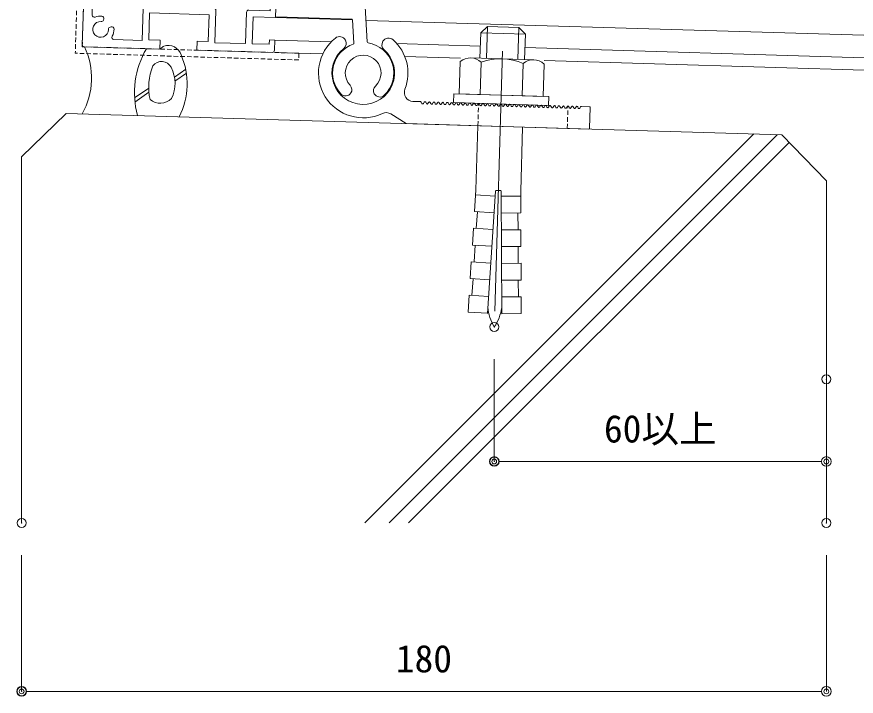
# Model space of a CAD drawing. Units: millimetres, scale not verified. Extents: x -1262 to 1261, y -891 to 891.
# Drawn here: x 95.2 to 283, y -96.7 to 55.2 of the extents above; entities that cross this region are included whole.
import ezdxf
from ezdxf.enums import TextEntityAlignment as Align

# ---------------------------------------------------------------- set-up
doc = ezdxf.new("R2010")
doc.units = ezdxf.units.MM
doc.header["$LTSCALE"] = 4
doc.header["$PDMODE"] = 32
doc.header["$PDSIZE"] = 2
for name, pattern in [('USER2', [51, 31.8, -6.4, 6.4, -6.4]), ('USER3', [6.5, 0.1, -6.4]), ('USER5', [0.375, 0.25, -0.125])]:
    doc.linetypes.add(name, pattern=pattern)
for name, color, linetype, lineweight in [('0-0_0', 3, 'Continuous', 18), ('0-1_CSLAYER2', 7, 'Continuous', 18), ('0-2_金物', 7, 'Continuous', 18), ('0-4_Defpoints', 7, 'Continuous', 18), ('0-5_41_U+FF71_U+FF99_U+FF90', 7, 'Continuous', 18), ('0-6_8寸法', 7, 'Continuous', 18), ('1-1_51破線_U+FF71_U+FF99_U+FF90', 3, 'USER5', 18), ('1-6_WHITE', 7, 'Continuous', 18)]:
    doc.layers.add(name, color=color, linetype=linetype, lineweight=lineweight)
doc.styles.add('ＭＳ ゴシック', font='')
doc.styles.get('ＭＳ ゴシック').set_extended_font_data('MS Gothic')

# ---------------------------------------------------------------- blocks, each defined once
blk = doc.blocks.new('A$C33DC0388')
at = {"layer": '0-0_0'}
for centre, radius, start, end in [((29.328, 38.987), 0.625, 134.74248, 240), ((31, 37.3), 3, 55.1501, 134.74248), ((33, 40.172), 0.5, 235.1501, 0), ((29.328, 38.987), 0.625, 240, 314.74248), ((31, 37.3), 1.75, 225.25752, 134.74248), ((29.328, 35.613), 0.625, 120, 225.25752), ((29.328, 35.613), 0.625, 45.25752, 120), ((31, 37.3), 3, 225.25752, 304.8499), ((33, 34.428), 0.5, 0, 124.8499), ((2.5, 7.162), 0.5, 180, 295.37693), ((4, 4), 1.75, 87.83959, 2.16041), ((4, 4), 3, 86.53696, 115.37693), ((4.085, 6.248), 0.5, 267.83959, 345), ((4.151, 6.495), 0.5, 345, 86.53696), ((6.248, 4.085), 0.5, 105, 182.16041), ((6.495, 4.151), 0.5, 3.46304, 105), ((4, 4), 3, 330.94072, 3.46304), ((7.059, 2.3), 0.5, 150.94072, 270)]:
    blk.add_arc(centre, radius, start, end, dxfattribs=at)
at = {"layer": '0-5_41_U+FF71_U+FF99_U+FF90'}
for p, q in [((0, 78), (6.459, 78)), ((0, 76), (0, 78)), ((6.932, 77.727), (6.459, 78)), ((7.068, 77.727), (7.541, 78)), ((7.541, 78), (35.459, 78)), ((35.932, 77.727), (35.459, 78)), ((36.068, 77.727), (36.541, 78)), ((36.541, 78), (43, 78)), ((0, 76), (3, 76)), ((3, 61.359), (3, 76)), ((4.2, 64.8), (4.2, 76)), ((4.2, 76), (16.8, 76)), ((16.8, 71.6), (16.8, 76)), ((18, 76), (25, 76)), ((18, 71.6), (18, 76)), ((25, 71.6), (25, 76)), ((26.2, 71.6), (26.2, 76)), ((26.2, 76), (38.8, 76)), ((38.8, 64.8), (38.8, 76)), ((40, 61.359), (40, 76)), ((4.8, 64.2), (4.2, 64.8)), ((4.8, 52.4), (4.8, 64.2)), ((38.2, 64.2), (38.8, 64.8)), ((38.2, 57.4), (38.2, 64.2)), ((3.273, 60.886), (3, 61.359)), ((3.273, 60.714), (3, 60.241)), ((3, 56.359), (3, 60.241)), ((39.727, 60.886), (40, 61.359)), ((39.727, 60.714), (40, 60.241)), ((40, 45.5), (40, 60.241)), ((3.273, 55.886), (3, 56.359)), ((38.8, 56.8), (38.2, 57.4)), ((38.8, 44.8), (38.8, 56.8)), ((3.273, 55.714), (3, 55.241)), ((4.2, 51.8), (4.8, 52.4)), ((4.2, 44.8), (4.2, 51.8)), ((0, 0.5), (0, 45.5)), ((40, 45.5), (43, 45.5)), ((43, 37.3), (43, 45.5)), ((1.2, 40.3), (1.2, 44.3)), ((1.2, 44.3), (3.7, 44.3)), ((39.3, 44.3), (41.8, 44.3)), ((41.8, 41.3), (41.8, 44.3)), ((2, 39.5), (1.2, 40.3)), ((2, 31.5), (2, 39.5)), ((33.5, 40.172), (33.5, 40.8)), ((34, 41.3), (41.8, 41.3)), ((35, 39.8), (41, 39.8)), ((35, 26.5), (35, 39.8)), ((41, 37.3), (41, 39.8)), ((29.016, 38.446), (29.016, 38.446)), ((41, 37.3), (43, 37.3)), ((33.5, 25.5), (33.5, 34.428)), ((1.2, 28.7), (6.1, 28.7)), ((43, 7.8), (43, 29)), ((1.2, 12.3), (1.2, 27.5)), ((1.2, 27.5), (6.1, 27.5)), ((35, 26.5), (41, 26.5)), ((34, 25), (41.8, 25)), ((41.8, 9.3), (41.8, 25)), ((16.8, 9.5), (16.8, 14.4)), ((18, 10), (18, 14.4)), ((25, 10), (25, 14.4)), ((26.2, 9.5), (26.2, 14.4)), ((2, 11.5), (1.2, 12.3)), ((2, 7.162), (2, 11.5)), ((13.85, 9.5), (16.8, 9.5)), ((18, 10), (25, 10)), ((26.2, 9.5), (29.15, 9.5)), ((13.35, 1.8), (13.35, 9)), ((14.85, 8), (28.15, 8)), ((14.85, 2), (14.85, 8)), ((28.15, 2), (28.15, 8)), ((29.65, 1.8), (29.65, 9)), ((36.5, 1.8), (36.5, 8.8)), ((37, 9.3), (41.8, 9.3)), ((38, 7.8), (43, 7.8)), ((38, 1.8), (38, 7.8)), ((4.568, 6.119), (4.634, 6.366)), ((6.119, 4.568), (6.366, 4.634)), ((14.85, 2), (17.35, 2)), ((17.35, 0), (17.35, 2)), ((25.65, 2), (28.15, 2)), ((25.65, 0), (25.65, 2)), ((43, 0.5), (43, 2.8)), ((0.5, 0), (17.35, 0)), ((7.059, 1.8), (13.35, 1.8)), ((25.65, 0), (42.5, 0)), ((29.65, 1.8), (36.5, 1.8)), ((38, 1.8), (41.8, 1.8))]:
    blk.add_line(p, q, dxfattribs=at)
for points in [[(40, 76), (43, 76), (43, 78)], [(0, 45.5), (3, 45.5), (3, 55.241)], [(1.2, 28.7), (1.2, 30.7), (2, 31.5)], [(41, 26.5), (41, 29), (43, 29)], [(41.8, 1.8), (41.8, 2.8), (43, 2.8)]]:
    blk.add_lwpolyline(points, dxfattribs=at)
for centre, radius, start, end in [((17.4, 71.6), 0.6, 180, 0), ((25.6, 71.6), 0.6, 180, 0), ((3.7, 44.8), 0.5, 270, 0), ((39.3, 44.8), 0.5, 180, 270), ((34, 40.8), 0.5, 90, 180), ((6.1, 28.1), 0.6, 270, 90), ((34, 25.5), 0.5, 180, 270), ((17.4, 14.4), 0.6, 0, 180), ((25.6, 14.4), 0.6, 0, 180), ((13.85, 9), 0.5, 90, 180), ((29.15, 9), 0.5, 0, 90), ((37, 8.8), 0.5, 90, 180), ((0.5, 0.5), 0.5, 180, 270), ((42.5, 0.5), 0.5, 270, 0)]:
    blk.add_arc(centre, radius, start, end, dxfattribs=at)
at = {"layer": '0-6_8寸法'}
for centre, radius, start, end in [((7, 77.8), 0.1, 227.05837, 312.94163), ((36, 77.8), 0.1, 227.05837, 312.94163), ((3.15, 60.8), 0.15, 325.22171, 34.77829), ((39.85, 60.8), 0.15, 145.22171, 214.77829), ((3.15, 55.8), 0.15, 325.22171, 34.77829)]:
    blk.add_arc(centre, radius, start, end, dxfattribs=at)
blk = doc.blocks.new('A$C7F6C16F4')
at = {"layer": '0-2_金物'}
for p, q in [((-5, 15.75), (-3.5, 17.25)), ((-3.5, 10.125), (-3.5, 17.25)), ((-3.5, 17.25), (3.5, 17.25)), ((3.5, 10.125), (3.5, 17.25)), ((5, 15.75), (3.5, 17.25)), ((-5, 10.125), (-5, 15.75)), ((-5, 15.75), (5, 15.75)), ((5, 10.125), (5, 15.75)), ((-7.03, 10.125), (7.03, 10.125)), ((-9.375, 2), (-9.375, 9.223)), ((-4.684, 2), (-4.684, 9.223)), ((4.684, 2), (4.684, 9.223)), ((9.375, 2), (9.375, 9.223)), ((-10.625, 2), (10.625, 2)), ((-10.625, 2), (-10.625, 0)), ((-9.375, 2), (9.375, 2)), ((10.625, 2), (10.625, 0)), ((10.625, 0), (-10.625, 0))]:
    blk.add_line(p, q, dxfattribs=at)
for centre, radius, start, end in [((-7.03, 6.625), 3.5, 47.92498, 132.07502), ((0, -2.487), 12.611, 68.19746, 111.80254), ((7.03, 6.625), 3.5, 47.92498, 132.07502)]:
    blk.add_arc(centre, radius, start, end, dxfattribs=at)
blk = doc.blocks.new('A$C3B587350')
at = {"layer": '0-2_金物'}
for p, q in [((-5, 0), (-5, -14.336)), ((5, 0), (5, -14.336)), ((-5, -14.336), (-5.171, -19.22)), ((-0.628, -14.489), (-1.584, -41.88)), ((-0.625, -14.336), (0.625, -14.336)), ((0.628, -14.489), (1.584, -41.88)), ((5, -14.336), (5.171, -19.22)), ((-5.04, -15.472), (-0.682, -15.624)), ((5.04, -15.472), (0.682, -15.624)), ((-5.171, -19.22), (-0.816, -19.372)), ((-4.546, -19.241), (-4.677, -22.989)), ((5.171, -19.22), (0.816, -19.372)), ((4.546, -19.241), (4.677, -22.989)), ((-5.301, -22.967), (-5.432, -26.715)), ((-5.301, -22.967), (-0.947, -23.119)), ((5.301, -22.967), (0.947, -23.119)), ((-5.432, -26.715), (-1.077, -26.867)), ((-4.808, -26.737), (-4.939, -30.484)), ((4.808, -26.737), (4.939, -30.484)), ((-5.563, -30.463), (-5.694, -34.21)), ((-5.563, -30.463), (-1.208, -30.615)), ((5.563, -30.463), (1.208, -30.615)), ((-5.694, -34.21), (-1.339, -34.362)), ((-5.069, -34.232), (-5.2, -37.98)), ((5.069, -34.232), (5.2, -37.98)), ((-5.825, -37.958), (-5.957, -41.727)), ((-5.825, -37.958), (-1.47, -38.11)), ((5.825, -37.958), (1.47, -38.11)), ((5.825, -37.958), (5.957, -41.727)), ((-1.636, -41.878), (-5.957, -41.727)), ((1.636, -41.878), (5.957, -41.727))]:
    blk.add_line(p, q, dxfattribs=at)
at = {"layer": '0-2_金物', "linetype": 'USER3'}
blk.add_line((0.625, -14.336), (-0.625, -14.336), dxfattribs=at)
at = {"layer": '0-2_金物'}
for points in [[(5.301, -22.967), (5.432, -26.715), (1.077, -26.867)], [(5.563, -30.463), (5.694, -34.21), (1.339, -34.362)]]:
    blk.add_lwpolyline(points, dxfattribs=at)
for centre, start, end in [((8.166, -39.543), 185.77609, 213.13954), ((-8.166, -39.543), 326.86046, 354.22391)]:
    blk.add_arc(centre, 9.753, start, end, dxfattribs=at)
blk = doc.blocks.new('U249')
at = {"layer": '0-5_41_U+FF71_U+FF99_U+FF90'}
for p, q in [((0.132, 0.318), (-0.132, 0.182)), ((0.132, -0.318), (-0.132, -0.182))]:
    blk.add_line(p, q, dxfattribs=at)
for centre, start, end in [((-0.05, 0), 114.22183, 245.77817), ((0.05, 0.5), 294.22183, 360), ((0.05, -0.5), 0, 65.77817)]:
    blk.add_arc(centre, 0.2, start, end, dxfattribs=at)
blk = doc.blocks.new('U250')
at = {"layer": '0-5_41_U+FF71_U+FF99_U+FF90'}
for p in [(0, 0), (0, -1), (0, -2), (0, -3), (0, -4), (0, -5), (0, -6), (0, -7), (0, -8), (0, -9), (0, -10), (0, -11), (0, -12), (0, -13), (0, -14), (0, -15), (0, -16), (0, -17), (0, -18), (0, -19), (0, -20), (0, -21), (0, -22), (0, -23), (0, -24), (0, -25), (0, -26), (0, -27), (0, -28), (0, -29), (0, -30), (0, -31), (0, -32), (0, -33), (0, -34), (0, -35)]:
    blk.add_blockref('U249', p, dxfattribs=at)
blk = doc.blocks.new('_Origin2')
at = {"layer": '0-0_0', "color": 7, "lineweight": 9}
blk.add_line((-0.5, 0), (-1, 0), dxfattribs=at)
for radius in [0.5, 0.25]:
    blk.add_circle((0, 0), radius, dxfattribs=at)
blk = doc.blocks.new('D277')
at = {"layer": '0-1_CSLAYER2', "lineweight": 9}
for p, q in [((2576.675, 2856.394), (2576.675, 2825.931)), ((2756.675, 2856.394), (2756.675, 2825.931)), ((2754.515, 2825.931), (2578.835, 2825.931))]:
    blk.add_line(p, q, dxfattribs=at)
at = {"layer": '0-4_Defpoints'}
for p in [(2576.675, 2863.594), (2756.675, 2863.594), (2576.675, 2825.931)]:
    blk.add_point(p, dxfattribs=at)
at = {"layer": '0-1_CSLAYER2', "xscale": 2.16, "yscale": 2.16, "rotation": 180}
blk.add_blockref('_Origin2', (2576.675, 2825.931), dxfattribs=at)
at = {"layer": '0-1_CSLAYER2', "xscale": 2.16, "yscale": 2.16}
blk.add_blockref('_Origin2', (2756.675, 2825.931), dxfattribs=at)
at = {"layer": '0-1_CSLAYER2', "style": 'ＭＳ ゴシック'}
blk.add_text('180', height=6.158, dxfattribs=at).set_placement((2660.375, 2828.331), align=Align.BOTTOM_LEFT)
blk = doc.blocks.new('D296')
at = {"layer": '0-1_CSLAYER2', "lineweight": 9}
for p, q in [((2682.391, 2900.246), (2682.391, 2877.352)), ((2756.675, 2888.542), (2756.675, 2877.352)), ((2754.515, 2877.352), (2684.551, 2877.352))]:
    blk.add_line(p, q, dxfattribs=at)
at = {"layer": '0-4_Defpoints'}
for p in [(2682.391, 2907.446), (2756.675, 2895.742), (2682.391, 2877.352)]:
    blk.add_point(p, dxfattribs=at)
at = {"layer": '0-1_CSLAYER2', "xscale": 2.16, "yscale": 2.16, "rotation": 180}
blk.add_blockref('_Origin2', (2682.391, 2877.352), dxfattribs=at)
at = {"layer": '0-1_CSLAYER2', "xscale": 2.16, "yscale": 2.16}
blk.add_blockref('_Origin2', (2756.675, 2877.352), dxfattribs=at)
at = {"layer": '0-1_CSLAYER2', "style": 'ＭＳ ゴシック'}
blk.add_text('60以上', height=6.158, dxfattribs=at).set_placement((2706.933, 2879.752), align=Align.BOTTOM_LEFT)

msp = doc.modelspace()

# ---------------------------------------------------------------- linework, layer by layer
at = {"layer": '0-1_CSLAYER2', "color": 3}
for p, q in [((170.339, 54.531), (153.078, 55.049)), ((446.21, 46.255), (173.349, 54.441)), ((165.59, 49.672), (152.928, 50.051)), ((198.907, 48.672), (180.248, 49.232)), ((163.674, 46.928), (152.844, 47.253)), ((446.21, 41.253), (208.903, 48.372)), ((194.45, 46.004), (181.996, 46.378)), ((446.21, 38.452), (213.192, 45.442))]:
    msp.add_line(p, q, dxfattribs=at)
at = {"layer": '0-2_金物', "linetype": 'USER2'}
msp.add_line((203.875, 47.523), (202.132, -10.577), dxfattribs=at)
at = {"layer": '0-2_金物'}
for p, q in [((130.499, 41.735), (133.01, 43.503)), ((130.607, 40.844), (133.165, 42.646)), ((121.593, 37.098), (124.729, 39.307)), ((121.666, 36.183), (124.776, 38.372)), ((173.047, -57.976), (260.053, 29.03)), ((178.491, -57.976), (265.338, 28.871)), ((182.87, -57.976), (267.976, 27.129))]:
    msp.add_line(p, q, dxfattribs=at)
at = {"layer": '0-2_金物', "color": 4}
for p, q in [((96.31, 23.942), (106.305, 33.642)), ((106.305, 33.642), (266.314, 28.842)), ((276.31, 18.542), (266.314, 28.842)), ((96.31, 23.942), (96.31, -57.976)), ((276.31, 18.542), (276.31, -57.976))]:
    msp.add_line(p, q, dxfattribs=at)
at = {"layer": '0-2_金物'}
for centre, radius, start, end in [((129.142, 45.873), 2.951, 16.41074, 109.61064), ((141.359, 38.214), 19.797, 150.00434, 194.77697), ((127.179, 48.383), 0.362, 274.16671, 327.96755), ((128.844, 46.947), 1.841, 112.08014, 137.50194), ((127.619, 42.882), 2.368, 26.59524, 144.37587), ((117.458, 40.241), 15.89, 332.42411, 24.01023), ((137.173, 39.453), 12.444, 157.2718, 192.70323), ((122.996, 40.376), 7.625, 333.36941, 27.88211), ((127.288, 39.507), 3.587, 231.0545, 314.72428)]:
    msp.add_arc(centre, radius, start, end, dxfattribs=at)
at = {"layer": '0-2_金物', "color": 6}
msp.add_arc((95.775, 41.509), 16.188, 330.4906, 25.69068, dxfattribs=at)
at = {"layer": '0-5_41_U+FF71_U+FF99_U+FF90'}
for p, q in [((153.284, 55.243), (170.144, 54.737)), ((223.368, 30.33), (223.506, 34.928)), ((182.335, 31.388), (178.902, 33.51))]:
    msp.add_line(p, q, dxfattribs=at)
at = {"layer": '0-5_41_U+FF71_U+FF99_U+FF90', "linetype": 'USER5'}
for p, q in [((198.374, 30.88), (198.524, 35.878)), ((218.365, 30.28), (218.515, 35.278))]:
    msp.add_line(p, q, dxfattribs=at)
at = {"layer": '0-5_41_U+FF71_U+FF99_U+FF90'}
for centre, radius, start, end in [((170.138, 54.537), 0.2, 3.28164, 88.28164), ((167.43, 49.312), 1.5, 28.28164, 128.44589), ((172.715, 42.655), 10, 128.44589, 295.33508), ((172.715, 42.655), 6.85, 108.85447, 223.05293), ((167.43, 49.312), 1.5, 308.44589, 28.28164), ((170.437, 49.326), 0.2, 288.85447, 3.28164), ((173.826, 49.617), 0.2, 183.28164, 260.93612), ((172.715, 42.655), 6.85, 313.51036, 80.93612), ((178.39, 48.983), 1.5, 148.28164, 228.11739), ((178.39, 48.983), 1.5, 48.11739, 148.28164), ((172.715, 42.655), 10, 338.81042, 48.11739), ((172.715, 42.655), 7, 128.44589, 48.11739), ((172.715, 42.655), 4, 313.51036, 223.05293), ((168.751, 38.951), 1.425, 328.28164, 43.05293), ((176.45, 38.72), 1.425, 133.51036, 208.28164), ((168.751, 38.951), 1.425, 223.05293, 328.28164), ((176.45, 38.72), 1.425, 208.28164, 313.51036), ((183.904, 38.317), 2, 158.81042, 268.28164), ((177.85, 31.809), 2, 58.28164, 115.33508), ((223.306, 34.934), 0.2, 358.28164, 88.28164), ((182.44, 31.558), 0.2, 238.28164, 268.28164), ((223.168, 30.336), 0.2, 268.28164, 358.28164)]:
    msp.add_arc(centre, radius, start, end, dxfattribs=at)
at = {"layer": '1-1_51破線_U+FF71_U+FF99_U+FF90'}
for p, q in [((109.818, 97.065), (108.319, 47.088)), ((111.243, 94.521), (109.863, 48.542)), ((158.297, 45.588), (108.319, 47.088)), ((158.342, 47.088), (109.863, 48.542)), ((158.342, 47.088), (158.297, 45.588))]:
    msp.add_line(p, q, dxfattribs=at)
at = {"layer": '1-6_WHITE'}
for p, q in [((173.175, 57.477), (173.626, 49.605)), ((170.338, 54.549), (170.636, 49.338)), ((185.529, 36.268), (183.844, 36.318)), ((223.312, 35.134), (221.513, 35.188)), ((223.162, 30.136), (182.434, 31.358))]:
    msp.add_line(p, q, dxfattribs=at)

# ---------------------------------------------------------------- block references
at = {"layer": '0-1_CSLAYER2', "xscale": -1, "rotation": 358.28164}
for name, p in [('A$C7F6C16F4', (203.521, 35.728)), ('A$C3B587350', (203.371, 30.73))]:
    msp.add_blockref(name, p, dxfattribs=at)
at = {"layer": '0-1_CSLAYER2'}
for name in ['D296', 'D277']:
    msp.add_blockref(name, (-2480.365, -2921.57), dxfattribs=at)
at = {"layer": '0-5_41_U+FF71_U+FF99_U+FF90', "rotation": 358.28164}
msp.add_blockref('A$C33DC0388', (109.863, 48.542), dxfattribs=at)
at = {"layer": '0-5_41_U+FF71_U+FF99_U+FF90', "xscale": -1, "rotation": 268.28164}
msp.add_blockref('U250', (221.006, 34.953), dxfattribs=at)

doc.saveas('drawing.dxf')
